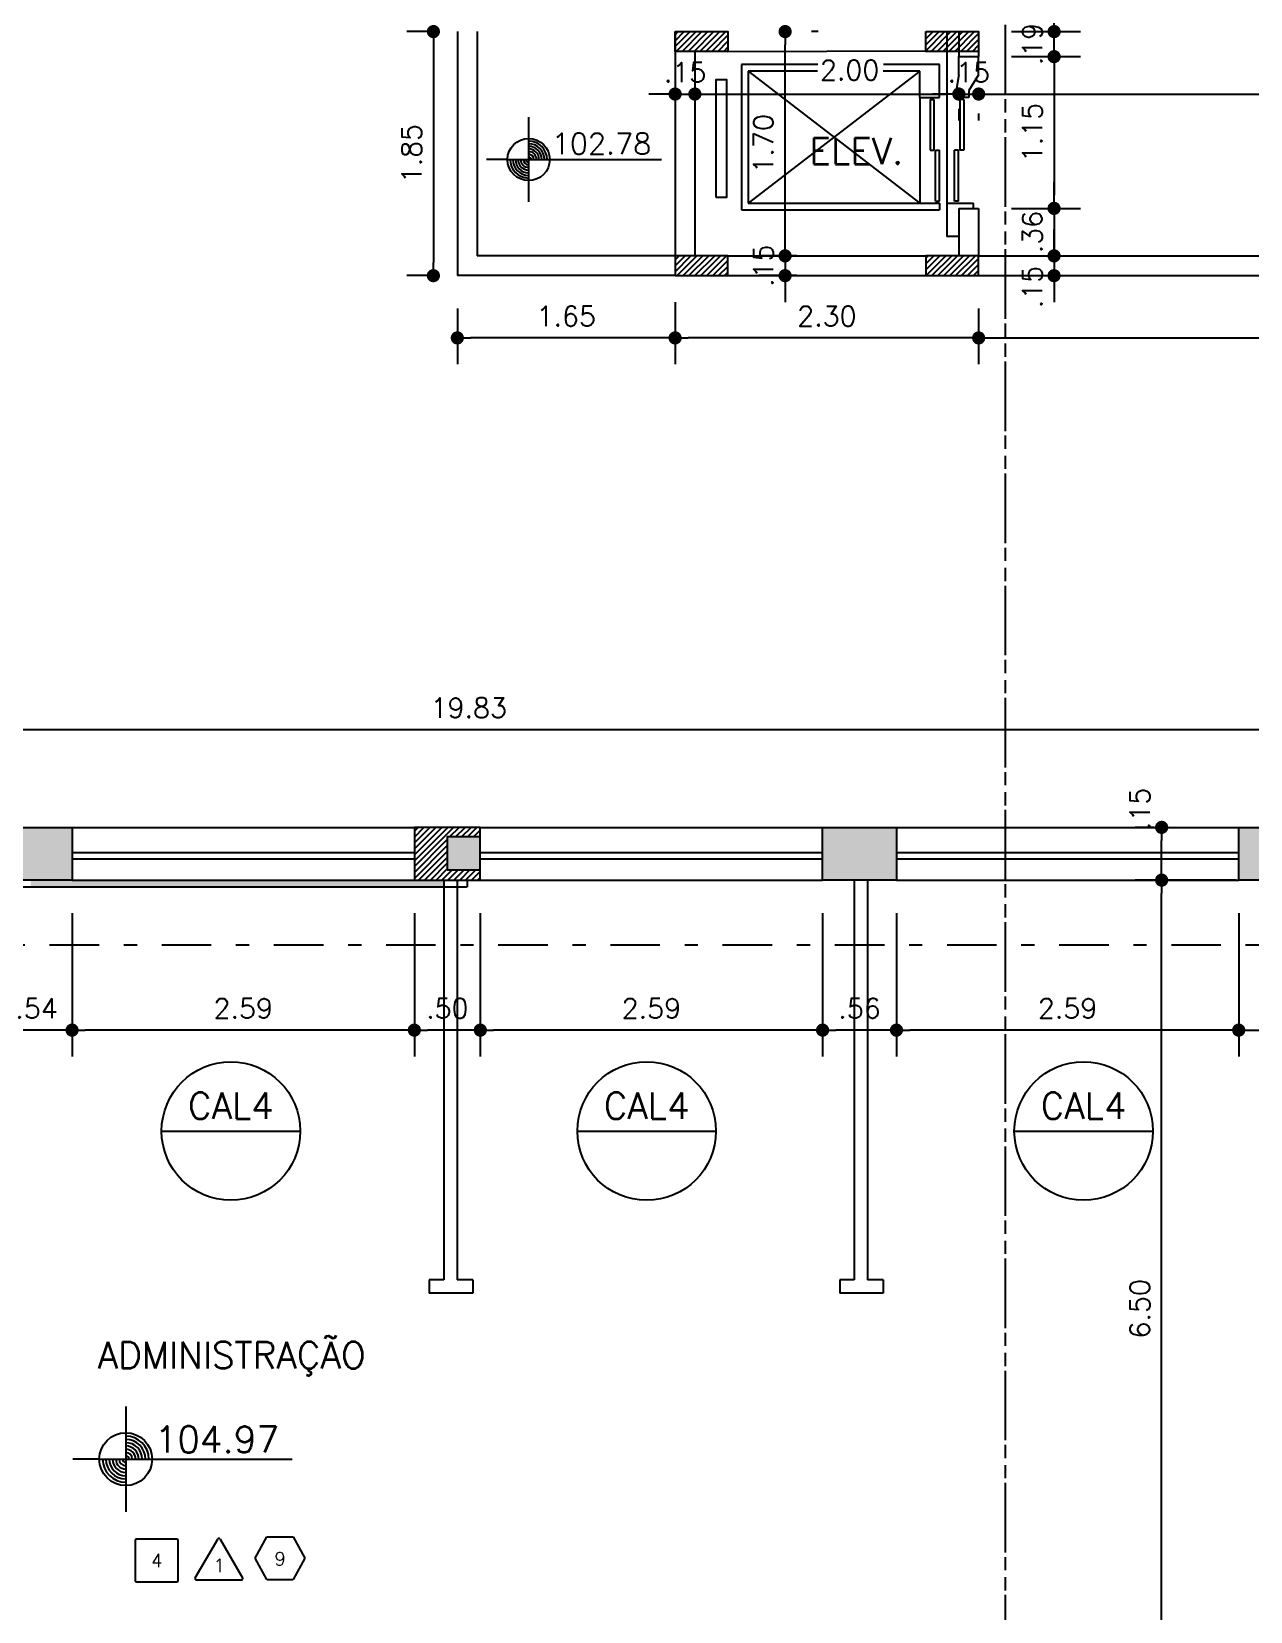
# Model space of a CAD drawing. Extents: x -14 to 107, y -33 to 53.
# Drawn here: x 6.92 to 16.16, y 4.03 to 16 of the extents above; entities that cross this region are included whole.
import ezdxf
from ezdxf.enums import TextEntityAlignment as Align

# ---------------------------------------------------------------- set-up
doc = ezdxf.new("R2010")
doc.units = 0
doc.header["$LTSCALE"] = 1.5
doc.header["$MEASUREMENT"] = 0
doc.linetypes.add('DASHDOT', pattern=[1, 0.5, -0.25, 0, -0.25])
doc.linetypes.add('HIDDEN', pattern=[0.375, 0.25, -0.125])
doc.layers.get('0').update_dxf_attribs({"linetype": 'CONTINUOUS'})
for name, color, linetype in [('A-PAREDE', 3, 'CONTINUOUS'), ('COTAS', 7, 'CONTINUOUS'), ('EIXOS', 32, 'DASHDOT'), ('N-HACHURA', 1, 'HIDDEN'), ('N-LNHVISTA', 7, 'CONTINUOUS'), ('N-NOTACOES', 6, 'CONTINUOUS'), ('N-TEXTO', 7, 'CONTINUOUS'), ('PILAR', 7, 'CONTINUOUS'), ('PILARNOVO', 4, 'CONTINUOUS'), ('REVEST', 2, 'CONTINUOUS'), ('SOLID', 251, 'CONTINUOUS')]:
    doc.layers.add(name, color=color, linetype=linetype)
doc.styles.add('COTA', font='romans.shx')
doc.styles.add('REGUA-080', font='simplex', dxfattribs={"height": 0.15})
doc.styles.add('ROMANS', font='romans')
doc.dimstyles.new('DG060-1', dxfattribs={"dimscale": 0.1, "dimtxt": 1.5, "dimasz": 1, "dimexe": 2, "dimexo": 2.5, "dimgap": 0.9, "dimtad": 1, "dimzin": 4, "dimdsep": 46, "dimtxsty": 'COTA', "dimblk": 'DOT', "dimblk1": 'DOT', "dimblk2": 'DOT', "dimsah": 1, "dimcen": 0.09, "dimclrd": 1, "dimclre": 1, "dimclrt": 2, "dimadec": 0, "dimazin": 0, "dimtfac": 1, "dimtdec": 4, "dimtix": 1, "dimtmove": 2, "dimatfit": 3, "dimldrblk": 'DOT', "dimfxl": 1, "dimtvp": 2, "dimtolj": 1, "dimtzin": 0, "dimarcsym": 0})

# ---------------------------------------------------------------- blocks, each defined once
blk = doc.blocks.new('DOT')
at = {"color": 0, "linetype": 'ByBlock'}
blk.add_line((-0.5, 0), (-1, 0), dxfattribs=at)
at = {"color": 0, "linetype": 'ByBlock', "const_width": 0.5}
blk.add_lwpolyline([(-0.25, 0, 1), (0.25, 0, 1)], format="xyb", close=True, dxfattribs=at)
blk = doc.blocks.new('*D39')
at = {"color": 1, "linetype": 'ByBlock'}
for p, q in [((11.80000000000145, 15.57848217121443), (11.80000000000145, 15.32659727088228)), ((11.70000000000145, 15.52659727088228), (11.60000000000145, 15.52659727088228)), ((11.80000000000145, 15.52659727088228), (11.95000000000145, 15.52659727088228)), ((12.05000000000145, 15.52659727088228), (12.15000000000145, 15.52659727088228)), ((11.95000000000145, 15.42848217121443), (11.95000000000145, 15.32659727088228))]:
    blk.add_line(p, q, dxfattribs=at)
at = {"color": 1, "linetype": 'ByBlock', "xscale": 0.1, "yscale": 0.1, "zscale": 0.1}
blk.add_blockref('DOT', (11.80000000000145, 15.52659727088228), dxfattribs=at)
at = {"color": 1, "linetype": 'ByBlock', "xscale": 0.1, "yscale": 0.1, "zscale": 0.1, "rotation": 180}
blk.add_blockref('DOT', (11.95000000000145, 15.52659727088228), dxfattribs=at)
at = {"color": 2, "linetype": 'ByBlock', "insert": (11.87500000000145, 15.69159727088228), "char_height": 0.15, "attachment_point": 5, "style": 'COTA'}
blk.add_mtext('\\A1;.15', dxfattribs=at)
blk = doc.blocks.new('*D40')
at = {"color": 1, "linetype": 'ByBlock'}
for p, q in [((12.05000000000145, 15.52659727088228), (13.85000000000097, 15.52659727088228)), ((11.95000000000145, 15.42848217121443), (11.95000000000145, 15.32659727088228)), ((13.95000000000097, 15.4023675989112), (13.95000000000097, 15.32659727088228))]:
    blk.add_line(p, q, dxfattribs=at)
at = {"color": 1, "linetype": 'ByBlock', "xscale": 0.1, "yscale": 0.1, "zscale": 0.1, "rotation": 180}
blk.add_blockref('DOT', (11.95000000000145, 15.52659727088228), dxfattribs=at)
at = {"color": 1, "linetype": 'ByBlock', "xscale": 0.1, "yscale": 0.1, "zscale": 0.1}
blk.add_blockref('DOT', (13.95000000000097, 15.52659727088228), dxfattribs=at)
at = {"color": 2, "linetype": 'ByBlock', "insert": (13.12266319357428, 15.70807052093362), "char_height": 0.15, "attachment_point": 5, "style": 'COTA'}
blk.add_mtext('\\A1;2.00', dxfattribs=at)
blk = doc.blocks.new('*D41')
at = {"color": 1, "linetype": 'ByBlock'}
for p, q in [((13.85000000000096, 15.52659727088228), (13.75000000000096, 15.52659727088228)), ((13.95000000000096, 15.52659727088228), (14.10000000000054, 15.52659727088228)), ((14.20000000000054, 15.52659727088228), (14.30000000000054, 15.52659727088228)), ((13.95000000000096, 15.41505532069665), (13.95000000000096, 15.32659727088228)), ((14.10000000000054, 15.37998577352404), (14.10000000000054, 15.32659727088228))]:
    blk.add_line(p, q, dxfattribs=at)
at = {"color": 1, "linetype": 'ByBlock', "xscale": 0.1, "yscale": 0.1, "zscale": 0.1}
blk.add_blockref('DOT', (13.95000000000096, 15.52659727088228), dxfattribs=at)
at = {"color": 1, "linetype": 'ByBlock', "xscale": 0.1, "yscale": 0.1, "zscale": 0.1, "rotation": 180}
blk.add_blockref('DOT', (14.10000000000054, 15.52659727088228), dxfattribs=at)
at = {"color": 2, "linetype": 'ByBlock', "insert": (14.02500000000075, 15.69159727088228), "char_height": 0.15, "attachment_point": 5, "style": 'COTA'}
blk.add_mtext('\\A1;.15', dxfattribs=at)
blk = doc.blocks.new('*D42')
at = {"color": 1, "linetype": 'ByBlock'}
for p, q in [((20.97099999999928, 15.75000000000046), (20.97099999999928, 15.32659727088228)), ((14.20000000000054, 15.52659727088228), (20.87099999999928, 15.52659727088228)), ((14.10000000000054, 15.36659727088228), (14.10000000000054, 15.32659727088228))]:
    blk.add_line(p, q, dxfattribs=at)
at = {"color": 1, "linetype": 'ByBlock', "xscale": 0.1, "yscale": 0.1, "zscale": 0.1, "rotation": 180}
blk.add_blockref('DOT', (14.10000000000054, 15.52659727088228), dxfattribs=at)
at = {"color": 1, "linetype": 'ByBlock', "xscale": 0.1, "yscale": 0.1, "zscale": 0.1}
blk.add_blockref('DOT', (20.97099999999928, 15.52659727088228), dxfattribs=at)
at = {"color": 2, "linetype": 'ByBlock', "insert": (17.53549999999991, 15.69159727088228), "char_height": 0.15, "attachment_point": 5, "style": 'COTA'}
blk.add_mtext('\\A1;6.87', dxfattribs=at)
blk = doc.blocks.new('*D45')
at = {"color": 1, "linetype": 'ByBlock'}
for p, q in [((14.67176737348178, 16.10000000000072), (14.67176737348178, 16.20000000000071)), ((14.35000000000054, 16.00000000000071), (14.87176737348178, 16.00000000000071)), ((14.67176737348178, 15.81012402912863), (14.67176737348178, 16.00000000000071)), ((14.35000000000054, 15.81012402912863), (14.87176737348178, 15.81012402912863)), ((14.67176737348178, 15.71012402912863), (14.67176737348178, 15.61012402912863))]:
    blk.add_line(p, q, dxfattribs=at)
at = {"color": 1, "linetype": 'ByBlock', "xscale": 0.1, "yscale": 0.1, "zscale": 0.1}
for p, rotation in [((14.67176737348178, 16.00000000000071), 270), ((14.67176737348178, 15.81012402912863), 90)]:
    blk.add_blockref('DOT', p, dxfattribs=dict(at, rotation=rotation))
at = {"color": 2, "linetype": 'ByBlock', "insert": (14.50676737348178, 15.90506201456467), "char_height": 0.15, "attachment_point": 5, "rotation": 90, "style": 'COTA'}
blk.add_mtext('\\A1;.19', dxfattribs=at)
blk = doc.blocks.new('*D46')
at = {"color": 1, "linetype": 'ByBlock'}
for p, q in [((14.35000000000054, 15.81012402912863), (14.87135215595431, 15.81012402912863)), ((14.67135215595431, 15.71012402912863), (14.67135215595431, 14.76012402912863)), ((14.35000000000054, 14.66012402912863), (14.87135215595431, 14.66012402912863))]:
    blk.add_line(p, q, dxfattribs=at)
at = {"color": 1, "linetype": 'ByBlock', "xscale": 0.1, "yscale": 0.1, "zscale": 0.1}
for p, rotation in [((14.67135215595431, 15.81012402912863), 90), ((14.67135215595431, 14.66012402912863), 270)]:
    blk.add_blockref('DOT', p, dxfattribs=dict(at, rotation=rotation))
at = {"color": 2, "linetype": 'ByBlock', "insert": (14.50635215595431, 15.23512402912863), "char_height": 0.15, "attachment_point": 5, "rotation": 90, "style": 'COTA'}
blk.add_mtext('\\A1;1.15', dxfattribs=at)
blk = doc.blocks.new('*D47')
at = {"color": 1, "linetype": 'ByBlock'}
for p, q in [((14.67135215595431, 14.76012402912863), (14.67135215595431, 14.86012402912863)), ((14.35000000000054, 14.66012402912863), (14.87135215595431, 14.66012402912863)), ((14.67135215595431, 14.66012402912863), (14.67135215595431, 14.30000000000037)), ((14.76672832294439, 14.30000000000037), (14.87135215595431, 14.30000000000037)), ((14.67135215595431, 14.20000000000037), (14.67135215595431, 14.10000000000037))]:
    blk.add_line(p, q, dxfattribs=at)
at = {"color": 1, "linetype": 'ByBlock', "xscale": 0.1, "yscale": 0.1, "zscale": 0.1}
for p, rotation in [((14.67135215595431, 14.66012402912863), 270), ((14.67135215595431, 14.30000000000037), 90)]:
    blk.add_blockref('DOT', p, dxfattribs=dict(at, rotation=rotation))
at = {"color": 2, "linetype": 'ByBlock', "insert": (14.50635215595431, 14.4800620145645), "char_height": 0.15, "attachment_point": 5, "rotation": 90, "style": 'COTA'}
blk.add_mtext('\\A1;.36', dxfattribs=at)
blk = doc.blocks.new('*D48')
at = {"color": 1, "linetype": 'ByBlock'}
for p, q in [((14.67135215595431, 14.40000000000037), (14.67135215595431, 14.50000000000037)), ((14.67135215595431, 14.30000000000037), (14.67135215595431, 14.1500000000004)), ((14.67135215595431, 14.30000000000037), (14.67135215595431, 14.1500000000004)), ((14.76672832294439, 14.30000000000037), (14.87135215595431, 14.30000000000037)), ((14.83135215595431, 14.1500000000004), (14.87135215595431, 14.1500000000004)), ((14.67135215595431, 14.0500000000004), (14.67135215595431, 13.9500000000004))]:
    blk.add_line(p, q, dxfattribs=at)
at = {"color": 1, "linetype": 'ByBlock', "xscale": 0.1, "yscale": 0.1, "zscale": 0.1}
for p, rotation in [((14.67135215595431, 14.30000000000037), 270), ((14.67135215595431, 14.1500000000004), 90)]:
    blk.add_blockref('DOT', p, dxfattribs=dict(at, rotation=rotation))
at = {"color": 2, "linetype": 'ByBlock', "insert": (14.50635215595431, 14.06408726169556), "char_height": 0.15, "attachment_point": 5, "rotation": 90, "style": 'COTA'}
blk.add_mtext('\\A1;.15', dxfattribs=at)
blk = doc.blocks.new('*D50')
at = {"color": 1, "linetype": 'ByBlock'}
for p, q in [((9.950000000003639, 16.00000000000046), (9.76850977545416, 16.00000000000046)), ((9.968509775454159, 15.90000000000046), (9.968509775454157, 14.25000000000097)), ((9.950000000002992, 14.15000000000097), (9.768509775454158, 14.15000000000097))]:
    blk.add_line(p, q, dxfattribs=at)
at = {"color": 1, "linetype": 'ByBlock', "xscale": 0.1, "yscale": 0.1, "zscale": 0.1}
for p, rotation in [((9.968509775454159, 16.00000000000046), 90), ((9.968509775454157, 14.15000000000097), 270)]:
    blk.add_blockref('DOT', p, dxfattribs=dict(at, rotation=rotation))
at = {"color": 2, "linetype": 'ByBlock', "insert": (9.803509775454158, 15.07500000000072), "char_height": 0.15, "attachment_point": 5, "rotation": 90, "style": 'COTA'}
blk.add_mtext('\\A1;1.85', dxfattribs=at)
blk = doc.blocks.new('*D51')
at = {"color": 1, "linetype": 'ByBlock'}
for p, q in [((22.82000000000145, 14.04380793822274), (22.82000000000145, 13.47802333078208)), ((14.09999999999618, 13.90012402912863), (14.09999999999618, 13.47802333078208)), ((14.19999999999618, 13.67802333078208), (22.72000000000145, 13.67802333078208))]:
    blk.add_line(p, q, dxfattribs=at)
at = {"color": 1, "linetype": 'ByBlock', "xscale": 0.1, "yscale": 0.1, "zscale": 0.1, "rotation": 180}
blk.add_blockref('DOT', (14.09999999999618, 13.67802333078208), dxfattribs=at)
at = {"color": 1, "linetype": 'ByBlock', "xscale": 0.1, "yscale": 0.1, "zscale": 0.1}
blk.add_blockref('DOT', (22.82000000000145, 13.67802333078208), dxfattribs=at)
at = {"color": 2, "linetype": 'ByBlock', "insert": (18.45999999999881, 13.84302333078208), "char_height": 0.15, "attachment_point": 5, "style": 'COTA'}
blk.add_mtext('\\A1;8.72', dxfattribs=at)
blk = doc.blocks.new('*D52')
at = {"color": 1, "linetype": 'ByBlock'}
for p, q in [((12.88358973075556, 16.00000000000045), (12.83358973075556, 16.00000000000045)), ((12.63358973075556, 14.40006251800625), (12.63358973075556, 15.90000000000046)), ((12.68358973075557, 14.30006251800625), (12.83358973075556, 14.30006251800625))]:
    blk.add_line(p, q, dxfattribs=at)
at = {"color": 1, "linetype": 'ByBlock', "xscale": 0.1, "yscale": 0.1, "zscale": 0.1}
for p, rotation in [((12.63358973075556, 16.00000000000045), 90), ((12.63358973075556, 14.30006251800625), 270)]:
    blk.add_blockref('DOT', p, dxfattribs=dict(at, rotation=rotation))
at = {"color": 2, "linetype": 'ByBlock', "insert": (12.46858973075556, 15.15003125900335), "char_height": 0.15, "attachment_point": 5, "rotation": 90, "style": 'COTA'}
blk.add_mtext('\\A1;1.70', dxfattribs=at)
blk = doc.blocks.new('*D93')
at = {"color": 1, "linetype": 'ByBlock'}
for p, q in [((15.42897474136284, 9.968124029128761), (15.28659836231043, 9.968124029128761)), ((15.48659836231043, 9.668124029128762), (15.48659836231043, 9.868124029128762)), ((16.05009999999916, 9.568124029128763), (15.28659836231043, 9.568124029128763))]:
    blk.add_line(p, q, dxfattribs=at)
at = {"color": 1, "linetype": 'ByBlock', "xscale": 0.1, "yscale": 0.1, "zscale": 0.1}
for p, rotation in [((15.48659836231043, 9.968124029128761), 90), ((15.48659836231043, 9.568124029128763), 270)]:
    blk.add_blockref('DOT', p, dxfattribs=dict(at, rotation=rotation))
at = {"color": 2, "linetype": 'ByBlock', "insert": (15.32159836231043, 10.10797313138118), "char_height": 0.15, "attachment_point": 5, "rotation": 90, "style": 'COTA'}
blk.add_mtext('\\A1;.15', dxfattribs=at)
blk = doc.blocks.new('*D119')
at = {"color": 1, "linetype": 'ByBlock'}
for p, q in [((0.3209999999992732, 10.14312402912875), (0.3209999999992733, 10.90921492972362)), ((20.15262687533601, 10.14312402912852), (20.15262687533601, 10.90921492972362)), ((0.4209999999992733, 10.70921492972362), (20.05262687533601, 10.70921492972362))]:
    blk.add_line(p, q, dxfattribs=at)
at = {"color": 1, "linetype": 'ByBlock', "xscale": 0.1, "yscale": 0.1, "zscale": 0.1, "rotation": 180}
blk.add_blockref('DOT', (0.3209999999992733, 10.70921492972362), dxfattribs=at)
at = {"color": 1, "linetype": 'ByBlock', "xscale": 0.1, "yscale": 0.1, "zscale": 0.1}
blk.add_blockref('DOT', (20.15262687533601, 10.70921492972362), dxfattribs=at)
at = {"color": 2, "linetype": 'ByBlock', "insert": (10.23681343766764, 10.87421492972362), "char_height": 0.15, "attachment_point": 5, "style": 'COTA'}
blk.add_mtext('\\A1;19.83', dxfattribs=at)
blk = doc.blocks.new('*D130')
at = {"color": 1, "linetype": 'ByBlock'}
for p, q in [((12.63358973075556, 14.40006251800611), (12.63358973075556, 14.50006251800611)), ((12.72307643951402, 14.30006251800611), (12.43358973075556, 14.30006251800611)), ((12.63358973075556, 14.30006251800611), (12.63358973075556, 14.15000000000078)), ((12.72307643951399, 14.15000000000078), (12.43358973075556, 14.15000000000078)), ((12.63358973075556, 14.05000000000078), (12.63358973075556, 13.95000000000078))]:
    blk.add_line(p, q, dxfattribs=at)
at = {"color": 1, "linetype": 'ByBlock', "xscale": 0.1, "yscale": 0.1, "zscale": 0.1}
for p, rotation in [((12.63358973075556, 14.30006251800611), 270), ((12.63358973075556, 14.15000000000078), 90)]:
    blk.add_blockref('DOT', p, dxfattribs=dict(at, rotation=rotation))
at = {"color": 2, "linetype": 'ByBlock', "insert": (12.46858973075556, 14.22503125900345), "char_height": 0.15, "attachment_point": 5, "rotation": 90, "style": 'COTA'}
blk.add_mtext('\\A1;.15', dxfattribs=at)
blk = doc.blocks.new('*D131')
at = {"color": 1, "linetype": 'ByBlock'}
for p, q in [((11.80000000000146, 13.95011097560901), (11.80000000000146, 13.47802333078208)), ((14.09999999999618, 13.90012402912863), (14.09999999999618, 13.47802333078208)), ((13.99999999999618, 13.67802333078208), (11.90000000000146, 13.67802333078208))]:
    blk.add_line(p, q, dxfattribs=at)
at = {"color": 1, "linetype": 'ByBlock', "xscale": 0.1, "yscale": 0.1, "zscale": 0.1, "rotation": 180}
blk.add_blockref('DOT', (11.80000000000146, 13.67802333078208), dxfattribs=at)
at = {"color": 1, "linetype": 'ByBlock', "xscale": 0.1, "yscale": 0.1, "zscale": 0.1}
blk.add_blockref('DOT', (14.09999999999618, 13.67802333078208), dxfattribs=at)
at = {"color": 2, "linetype": 'ByBlock', "insert": (12.94999999999882, 13.84302333078208), "char_height": 0.15, "attachment_point": 5, "style": 'COTA'}
blk.add_mtext('\\A1;2.30', dxfattribs=at)
blk = doc.blocks.new('*D136')
at = {"color": 1, "linetype": 'ByBlock'}
for p, q in [((4.229999999999637, 16.65821315210887), (4.229999999999637, 16.29872514108638)), ((8.890000000000787, 16.18542401613503), (8.890000000000787, 16.69872514108638)), ((4.329999999999637, 16.49872514108638), (8.790000000000788, 16.49872514108638))]:
    blk.add_line(p, q, dxfattribs=at)
at = {"color": 1, "linetype": 'ByBlock', "xscale": 0.1, "yscale": 0.1, "zscale": 0.1, "rotation": 180}
blk.add_blockref('DOT', (4.229999999999637, 16.49872514108638), dxfattribs=at)
at = {"color": 1, "linetype": 'ByBlock', "xscale": 0.1, "yscale": 0.1, "zscale": 0.1}
blk.add_blockref('DOT', (8.890000000000787, 16.49872514108638), dxfattribs=at)
at = {"color": 2, "linetype": 'ByBlock', "insert": (6.082132245451845, 16.66372514108638), "char_height": 0.15, "attachment_point": 5, "style": 'COTA'}
blk.add_mtext('\\A1;4.66', dxfattribs=at)
blk = doc.blocks.new('N-1901')
at = {"layer": 'N-NOTACOES', "color": 1}
for p, q in [((1.110223024625156e-16, 0.003999999999999999), (1.110223024625157e-16, -0.004000000000000001)), ((-0.001999999999999891, -8.673617379884035e-19), (-0.003999999999999889, -8.673617379884035e-19)), ((-0.001999999999999891, -8.673617379884035e-19), (0.01260218089781657, -8.673617379884035e-19))]:
    blk.add_line(p, q, dxfattribs=at)
blk.add_circle((1.110223024625157e-16, -8.673617379884035e-19), 0.002, dxfattribs=at)
at = {"layer": 'N-NOTACOES', "color": 2}
for radius, start, end in [(0.00175, 0, 90), (0.0015, 0, 90), (0.00125, 0, 90), (0.001, 0, 90), (0.0007500000000000001, 0, 90), (0.0005000000000000001, 0, 90), (0.0002500000000000001, 0, 90), (0.00175, 180, 270), (0.0015, 180, 270), (0.00125, 180, 270), (0.001, 180, 270), (0.0007500000000000001, 180, 270), (0.0005000000000000001, 180, 270), (0.0002500000000000001, 180, 270)]:
    blk.add_arc((1.110223024625157e-16, -8.673617379884035e-19), radius, start, end, dxfattribs=at)
at = {"layer": 'N-NOTACOES', "color": 2, "style": 'ROMANS'}
blk.add_attdef('COTAP', text='', height=0.002, dxfattribs=at).set_placement((0.006906530644363501, 0.00149637572940401), align=Align.MIDDLE)
blk = doc.blocks.new('*D208')
at = {"color": 1, "linetype": 'ByBlock'}
for p, q in [((10.15000000000146, 13.90000000000098), (10.15000000000146, 13.47802333078208)), ((11.80000000000146, 13.90000000000098), (11.80000000000146, 13.47802333078208)), ((11.70000000000146, 13.67802333078208), (10.25000000000146, 13.67802333078208))]:
    blk.add_line(p, q, dxfattribs=at)
at = {"color": 1, "linetype": 'ByBlock', "xscale": 0.1, "yscale": 0.1, "zscale": 0.1, "rotation": 180}
blk.add_blockref('DOT', (10.15000000000146, 13.67802333078208), dxfattribs=at)
at = {"color": 1, "linetype": 'ByBlock', "xscale": 0.1, "yscale": 0.1, "zscale": 0.1}
blk.add_blockref('DOT', (11.80000000000146, 13.67802333078208), dxfattribs=at)
at = {"color": 2, "linetype": 'ByBlock', "insert": (10.97500000000146, 13.84302333078208), "char_height": 0.15, "attachment_point": 5, "style": 'COTA'}
blk.add_mtext('\\A1;1.65', dxfattribs=at)
blk = doc.blocks.new('*D243')
at = {"color": 1, "linetype": 'ByBlock'}
for p, q in [((15.68389033379073, 9.568124029128763), (15.28659836231043, 9.568124029128763)), ((15.48659836231043, 3.170000000000111), (15.48659836231043, 9.468124029128763)), ((15.73659836231043, 3.07000000000011), (15.68659836231043, 3.07000000000011))]:
    blk.add_line(p, q, dxfattribs=at)
at = {"color": 1, "linetype": 'ByBlock', "xscale": 0.1, "yscale": 0.1, "zscale": 0.1}
for p, rotation in [((15.48659836231043, 9.568124029128763), 90), ((15.48659836231043, 3.07000000000011), 270)]:
    blk.add_blockref('DOT', p, dxfattribs=dict(at, rotation=rotation))
at = {"color": 2, "linetype": 'ByBlock', "insert": (15.32159836231043, 6.319062014564437), "char_height": 0.15, "attachment_point": 5, "rotation": 90, "style": 'COTA'}
blk.add_mtext('\\A1;6.50', dxfattribs=at)
blk = doc.blocks.new('*D244')
at = {"color": 1, "linetype": 'ByBlock'}
for p, q in [((15.42897474136284, 9.968124029128761), (15.28659836231043, 9.968124029128761)), ((15.48659836231043, 9.668124029128762), (15.48659836231043, 9.868124029128762)), ((16.05009999999916, 9.568124029128763), (15.28659836231043, 9.568124029128763))]:
    blk.add_line(p, q, dxfattribs=at)
at = {"color": 1, "linetype": 'ByBlock', "xscale": 0.1, "yscale": 0.1, "zscale": 0.1}
for p, rotation in [((15.48659836231043, 9.968124029128761), 90), ((15.48659836231043, 9.568124029128763), 270)]:
    blk.add_blockref('DOT', p, dxfattribs=dict(at, rotation=rotation))
at = {"color": 2, "linetype": 'ByBlock', "insert": (15.32159836231043, 10.10797313138118), "char_height": 0.15, "attachment_point": 5, "rotation": 90, "style": 'COTA'}
blk.add_mtext('\\A1;.15', dxfattribs=at)
blk = doc.blocks.new('N-1411')
at = {"layer": 'N-NOTACOES', "color": 1}
blk.add_line((-0.005249999999999977, 0), (0.005249999999999977, 0), dxfattribs=at)
blk.add_circle((0, 0), 0.00525, dxfattribs=at)
at = {"layer": 'N-NOTACOES', "color": 2, "style": 'ROMANS'}
for tag, p in [('ESQUADRIA', (0, 0.001918198924908907)), ('NUMERO', (0.0002618156160359986, -0.002557598566545192))]:
    blk.add_attdef(tag, text='', height=0.002, dxfattribs=at).set_placement(p, align=Align.MIDDLE)
blk = doc.blocks.new('N-1803')
at = {"layer": 'N-NOTACOES', "color": 1}
for p, q in [((-0.003196988556584743, 0.003120719856428429), (-0.003196988556584738, -0.002979280143571583)), ((0.003103011443415257, 0.003320719856428424), (-0.002996988556584743, 0.003320719856428424)), ((0.003303011443415257, -0.002979280143571574), (0.003303011443415257, 0.003120719856428429)), ((-0.002996988556584737, -0.00317928014357158), (0.003103011443415257, -0.003179280143571571))]:
    blk.add_line(p, q, dxfattribs=at)
for centre, start, end in [((-0.002996988556584743, 0.003120719856428429), 90, 180), ((0.003103011443415257, 0.003120719856428429), 0, 90), ((-0.002996988556584737, -0.002979280143571583), 180, 270), ((0.003103011443415257, -0.002979280143571574), 270, 0)]:
    blk.add_arc(centre, 0.0002, start, end, dxfattribs=at)
at = {"layer": 'N-NOTACOES', "color": 2, "style": 'ROMANS'}
blk.add_attdef('PISO', text='', height=0.002, dxfattribs=at).set_placement((5.301144341525975e-05, 7.071985642843198e-05), align=Align.MIDDLE)
blk = doc.blocks.new('N-1801')
at = {"layer": 'N-NOTACOES', "color": 1}
for p, q in [((-0.003570193678168422, -0.001909929967535903), (-0.0001664756938577136, 0.003989847871936)), ((0.0001799985405617291, 0.003989847871936), (0.003583716524872441, -0.001909929967535903)), ((-0.003396956560958701, -0.002209874458233813), (0.00341047940766272, -0.002209874458233826))]:
    blk.add_line(p, q, dxfattribs=at)
for centre, start, end in [((6.761423352007623e-06, 0.003889903381238083), 29.98163936884928, 150.0183606311506), ((-0.003396956560958701, -0.002009874458233821), 150.0183606311506, 270), ((0.00341047940766272, -0.002009874458233821), 270, 29.98163936884934)]:
    blk.add_arc(centre, 0.0002, start, end, dxfattribs=at)
at = {"layer": 'N-NOTACOES', "color": 2, "style": 'ROMANS'}
blk.add_attdef('PAREDE', text='', height=0.002, dxfattribs=at).set_placement((3.960406112026764e-05, -2.507976170243453e-05), align=Align.MIDDLE)
blk = doc.blocks.new('*D247')
at = {"color": 1, "linetype": 'ByBlock'}
for p, q in [((1.983109178314262, -36.70327084802521), (1.983109178314262, -37.79011868909954)), ((2.520458770835974, -36.70327084802542), (2.520458770835974, -37.79011868909954)), ((2.420458770835974, -37.59011868909954), (2.083109178314262, -37.59011868909954))]:
    blk.add_line(p, q, dxfattribs=at)
at = {"color": 1, "linetype": 'ByBlock', "xscale": 0.1, "yscale": 0.1, "zscale": 0.1, "rotation": 180}
blk.add_blockref('DOT', (1.983109178314262, -37.59011868909954), dxfattribs=at)
at = {"color": 1, "linetype": 'ByBlock', "xscale": 0.1, "yscale": 0.1, "zscale": 0.1}
blk.add_blockref('DOT', (2.520458770835974, -37.59011868909954), dxfattribs=at)
at = {"color": 2, "linetype": 'ByBlock', "insert": (2.251783974575118, -37.42511868909954), "char_height": 0.15, "attachment_point": 5, "style": 'COTA'}
blk.add_mtext('\\A1;.54', dxfattribs=at)
blk = doc.blocks.new('*D248')
at = {"color": 1, "linetype": 'ByBlock'}
for p, q in [((2.520458770835974, -36.70327084802521), (2.520458770835974, -37.79011868909954)), ((5.113609178314262, -36.70327084802521), (5.113609178314262, -37.79011868909954)), ((5.013609178314263, -37.59011868909954), (2.620458770835974, -37.59011868909954))]:
    blk.add_line(p, q, dxfattribs=at)
at = {"color": 1, "linetype": 'ByBlock', "xscale": 0.1, "yscale": 0.1, "zscale": 0.1, "rotation": 180}
blk.add_blockref('DOT', (2.520458770835974, -37.59011868909954), dxfattribs=at)
at = {"color": 1, "linetype": 'ByBlock', "xscale": 0.1, "yscale": 0.1, "zscale": 0.1}
blk.add_blockref('DOT', (5.113609178314262, -37.59011868909954), dxfattribs=at)
at = {"color": 2, "linetype": 'ByBlock', "insert": (3.817033974575119, -37.42511868909954), "char_height": 0.15, "attachment_point": 5, "style": 'COTA'}
blk.add_mtext('\\A1;2.59', dxfattribs=at)
blk = doc.blocks.new('*D249')
at = {"color": 1, "linetype": 'ByBlock'}
for p, q in [((5.113609178314262, -36.70327084802521), (5.113609178314262, -37.79011868909954)), ((5.613609178314262, -36.70327084802521), (5.613609178314262, -37.79011868909954)), ((5.513609178314263, -37.59011868909954), (5.213609178314262, -37.59011868909954))]:
    blk.add_line(p, q, dxfattribs=at)
at = {"color": 1, "linetype": 'ByBlock', "xscale": 0.1, "yscale": 0.1, "zscale": 0.1, "rotation": 180}
blk.add_blockref('DOT', (5.113609178314262, -37.59011868909954), dxfattribs=at)
at = {"color": 1, "linetype": 'ByBlock', "xscale": 0.1, "yscale": 0.1, "zscale": 0.1}
blk.add_blockref('DOT', (5.613609178314262, -37.59011868909954), dxfattribs=at)
at = {"color": 2, "linetype": 'ByBlock', "insert": (5.363609178314262, -37.42511868909954), "char_height": 0.15, "attachment_point": 5, "style": 'COTA'}
blk.add_mtext('\\A1;.50', dxfattribs=at)
blk = doc.blocks.new('*D250')
at = {"color": 1, "linetype": 'ByBlock'}
for p, q in [((5.613609178314262, -36.70327084802521), (5.613609178314262, -37.79011868909954)), ((8.20675958579255, -36.70327084802501), (8.20675958579255, -37.79011868909954)), ((8.10675958579255, -37.59011868909954), (5.713609178314262, -37.59011868909954))]:
    blk.add_line(p, q, dxfattribs=at)
at = {"color": 1, "linetype": 'ByBlock', "xscale": 0.1, "yscale": 0.1, "zscale": 0.1, "rotation": 180}
blk.add_blockref('DOT', (5.613609178314262, -37.59011868909954), dxfattribs=at)
at = {"color": 1, "linetype": 'ByBlock', "xscale": 0.1, "yscale": 0.1, "zscale": 0.1}
blk.add_blockref('DOT', (8.20675958579255, -37.59011868909954), dxfattribs=at)
at = {"color": 2, "linetype": 'ByBlock', "insert": (6.910184382053407, -37.42511868909954), "char_height": 0.15, "attachment_point": 5, "style": 'COTA'}
blk.add_mtext('\\A1;2.59', dxfattribs=at)
blk = doc.blocks.new('*D251')
at = {"color": 1, "linetype": 'ByBlock'}
for p, q in [((8.20675958579255, -36.70327084802501), (8.20675958579255, -37.79011868909954)), ((8.76675958579255, -36.70327084802501), (8.76675958579255, -37.79011868909954)), ((8.666759585792551, -37.59011868909954), (8.30675958579255, -37.59011868909954))]:
    blk.add_line(p, q, dxfattribs=at)
at = {"color": 1, "linetype": 'ByBlock', "xscale": 0.1, "yscale": 0.1, "zscale": 0.1, "rotation": 180}
blk.add_blockref('DOT', (8.20675958579255, -37.59011868909954), dxfattribs=at)
at = {"color": 1, "linetype": 'ByBlock', "xscale": 0.1, "yscale": 0.1, "zscale": 0.1}
blk.add_blockref('DOT', (8.76675958579255, -37.59011868909954), dxfattribs=at)
at = {"color": 2, "linetype": 'ByBlock', "insert": (8.486759585792552, -37.42511868909954), "char_height": 0.15, "attachment_point": 5, "style": 'COTA'}
blk.add_mtext('\\A1;.56', dxfattribs=at)
blk = doc.blocks.new('*D252')
at = {"color": 1, "linetype": 'ByBlock'}
for p, q in [((8.76675958579255, -36.70327084802501), (8.76675958579255, -37.79011868909954)), ((11.35990999327084, -36.7032708480248), (11.35990999327084, -37.79011868909954)), ((11.25990999327084, -37.59011868909954), (8.86675958579255, -37.59011868909954))]:
    blk.add_line(p, q, dxfattribs=at)
at = {"color": 1, "linetype": 'ByBlock', "xscale": 0.1, "yscale": 0.1, "zscale": 0.1, "rotation": 180}
blk.add_blockref('DOT', (8.76675958579255, -37.59011868909954), dxfattribs=at)
at = {"color": 1, "linetype": 'ByBlock', "xscale": 0.1, "yscale": 0.1, "zscale": 0.1}
blk.add_blockref('DOT', (11.35990999327084, -37.59011868909954), dxfattribs=at)
at = {"color": 2, "linetype": 'ByBlock', "insert": (10.06333478953169, -37.42511868909954), "char_height": 0.15, "attachment_point": 5, "style": 'COTA'}
blk.add_mtext('\\A1;2.59', dxfattribs=at)
blk = doc.blocks.new('*D314')
at = {"color": 1, "linetype": 'ByBlock'}
for p, q in [((16.07045122243402, 9.318124029129379), (16.07045122243402, 8.23127618805464)), ((19.76747535043996, 9.318124029129375), (19.76747535043996, 8.23127618805464)), ((16.17045122243402, 8.431276188054639), (19.66747535043995, 8.431276188054639))]:
    blk.add_line(p, q, dxfattribs=at)
at = {"color": 1, "linetype": 'ByBlock', "xscale": 0.1, "yscale": 0.1, "zscale": 0.1, "rotation": 180}
blk.add_blockref('DOT', (16.07045122243402, 8.431276188054639), dxfattribs=at)
at = {"color": 1, "linetype": 'ByBlock', "xscale": 0.1, "yscale": 0.1, "zscale": 0.1}
blk.add_blockref('DOT', (19.76747535043996, 8.431276188054639), dxfattribs=at)
at = {"color": 2, "linetype": 'ByBlock', "insert": (17.91896328643699, 8.596276188054638), "char_height": 0.15, "attachment_point": 5, "style": 'COTA'}
blk.add_mtext('\\A1;3.70', dxfattribs=at)

msp = doc.modelspace()

# ---------------------------------------------------------------- hatches: boundary and pattern name
at = {"layer": 'PILAR', "linetype": 'ByBlock'}
msp.add_hatch(color=256, dxfattribs=at).paths.add_polyline_path([(10.32415040747744, 9.89530041972516), (10.07415040747744, 9.89530041972516), (10.07415040747744, 9.645300419724798), (10.32415040747744, 9.645300419724798)])
at = {"layer": 'PILARNOVO'}
h = msp.add_hatch(dxfattribs=at)
h.set_pattern_fill('ANSI31', color=1, scale=0.01, style=0)
h.set_pattern_definition([(45, (0, 0), (-0.02245064030267288, 0.02245064030267288), [])])
h.paths.add_polyline_path([(14.09999999999618, 15.85000000000045), (14.09999999999618, 16.00000000000045), (13.69999999999618, 16.00000000000045), (13.69999999999618, 15.85000000000046)])
h.paths.add_polyline_path([(12.19999999999927, 15.85000000000047), (12.19999999999928, 16.00000000000047), (11.79999999999927, 16.00000000000047), (11.79999999999927, 15.85000000000047)])
h.paths.add_polyline_path([(11.79999999999927, 14.30012402912864), (11.79999999999927, 14.15012402912865), (12.19999999999927, 14.15012402912864), (12.19999999999927, 14.30012402912864)])
h.paths.add_polyline_path([(13.69999999999618, 14.30012402912863), (13.69999999999618, 14.15012402912864), (14.09999999999618, 14.15012402912863), (14.09999999999618, 14.30012402912863)])
h.paths.add_polyline_path([(12.12120448893037, 14.04476688627158), (12.12120448893037, 14.40548117198586), (12.34620448893037, 14.40548117198586), (12.34620448893037, 14.04476688627158)], flags=9)
at = {"layer": 'SOLID'}
for points in [[(7.230999999999157, 9.96812402912876), (6.690999999999158, 9.96812402912876), (6.690999999999158, 9.56812402912876), (7.230999999999159, 9.56812402912876)], [(13.47730081495574, 9.968124029129172), (13.47345040747745, 9.968124029129172), (12.91730081495573, 9.96812402912917), (12.91730081495573, 9.568124029129173), (13.47730081495573, 9.568124029129173)], [(16.57045122243402, 9.968124029129378), (16.07045122243402, 9.968124029129378), (16.07045122243402, 9.568124029129379), (16.57045122243402, 9.568124029129379)], [(10.32415040747745, 9.89530041972516), (10.07415040747744, 9.89530041972516), (10.07415040747744, 9.645300419724798), (10.32415040747745, 9.645300419724798)], [(10.04747535043996, 9.568124029128967), (9.824150407477447, 9.568124029128967), (7.230999999999157, 9.56812402912876), (6.917475350439957, 9.56812402912876), (6.917475350439958, 9.518124029128488), (10.04747535043996, 9.51812402912849)]]:
    msp.add_hatch(color=256, dxfattribs=at).paths.add_polyline_path(points)

# ---------------------------------------------------------------- linework, layer by layer
at = {"layer": 'A-PAREDE'}
for p, q in [((11.80000000000146, 16.00000000000046), (11.80000000000146, 14.15000000000098)), ((13.95000000000091, 16.00000000000045), (13.95000000000097, 15.81012402912863)), ((14.10000000000054, 16.00000000000071), (14.10000000000054, 15.81012402912863)), ((11.95000000000146, 15.85000000000047), (11.95000000000146, 14.30012402912864)), ((13.95000000000097, 15.81012402912863), (14.10000000000054, 15.81012402912863)), ((13.95000000000108, 14.66012402912864), (14.10000000000054, 14.66012402912864)), ((13.95000000000142, 14.66012402912864), (13.95000000000155, 14.30012402912863)), ((14.10000000000054, 14.66012402912863), (14.10000000000054, 14.30000000000045)), ((12.19999999999927, 14.3000625180063), (13.69999999999618, 14.30012402912863)), ((14.09999999999618, 14.30012402912863), (22.42099999999928, 14.30012402912852)), ((11.80000000000146, 14.15000000000098), (22.82000000000145, 14.14999999999867)), ((0.4709999999989094, 9.51812402912849), (10.22415040747744, 9.518124029128488)), ((10.04747535043996, 9.56812402912939), (10.04747535043995, 6.538124029129176)), ((10.14747535043996, 9.56812402912939), (10.14747535043995, 6.538124029129176)), ((10.22415040747745, 9.568124029128967), (10.22415040747744, 9.518124029128488)), ((13.15747535043996, 9.568124029129384), (13.15747535043995, 6.538124029129171)), ((13.25747535043996, 9.568124029129384), (13.25747535043995, 6.538124029129171)), ((9.93747535043995, 6.538124029129197), (9.937475350439952, 6.438124029129195)), ((10.26747535043995, 6.538124029129193), (10.26747535043995, 6.438124029129193)), ((13.04747535043995, 6.538124029129171), (13.04747535043995, 6.438124029129171)), ((13.37747535043995, 6.538124029129172), (13.37747535043995, 6.438124029129174))]:
    msp.add_line(p, q, dxfattribs=at)
at = {"layer": 'A-PAREDE', "color": 2}
for p, q in [((7.227149592520871, 9.96812402912876), (9.820299999999158, 9.968124029128965)), ((10.32029999999916, 9.968124029128965), (12.91345040747745, 9.968124029129172)), ((13.47345040747745, 9.968124029129172), (16.06660081495573, 9.968124029129378)), ((7.230999999999157, 9.56812402912876), (9.824150407477447, 9.568124029128967)), ((10.32415040747745, 9.568124029128967), (12.91730081495573, 9.568124029129173)), ((13.47730081495573, 9.568124029129173), (16.07045122243402, 9.568124029129379))]:
    msp.add_line(p, q, dxfattribs=at)
at = {"layer": 'A-PAREDE', "color": 1}
for p, q in [((7.230999999999157, 9.778842399146654), (9.824150407477447, 9.778842399146853)), ((7.230999999999157, 9.728842399146657), (9.824150407477447, 9.728842399146856)), ((10.32415040747745, 9.77884239914686), (12.91730081495573, 9.77884239914706)), ((10.32415040747745, 9.728842399146863), (12.91730081495573, 9.728842399147062)), ((13.47730081495573, 9.778842399147067), (16.07045122243402, 9.778842399147265)), ((13.47730081495573, 9.72884239914707), (16.07045122243402, 9.728842399147268))]:
    msp.add_line(p, q, dxfattribs=at)
at = {"layer": 'EIXOS', "ltscale": 0.5}
for p, q in [((14.29999999999927, 48.19759566346758), (14.29999999999927, -4.839775428040724)), ((14.29999999999927, 21.15000000000378), (14.29999999999927, -4.839775428040724)), ((78.835342421212, 9.07512402912852), (-5.947469649995696, 9.07512402912852))]:
    msp.add_line(p, q, dxfattribs=at)
at = {"layer": 'N-HACHURA', "linetype": 'ByBlock'}
for p, q in [((9.82415040747745, 9.9399910844771), (9.852283352129309, 9.968124029128958)), ((9.824150407477447, 9.895089803871755), (9.897184632734653, 9.968124029128958)), ((9.824150407477449, 9.85018852326641), (9.942085913340001, 9.968124029128958)), ((9.824150407477449, 9.805287242661066), (9.986987193945346, 9.968124029128958)), ((9.82415040747745, 9.760385962055722), (10.03188847455069, 9.968124029128958)), ((9.82415040747745, 9.715484681450377), (10.07678975515604, 9.968124029128965)), ((9.824150407477447, 9.670583400845025), (10.12169103576138, 9.968124029128965)), ((10.09159231636673, 9.895300419725153), (10.16659231636672, 9.970300419725156)), ((10.13649359697207, 9.895300419725153), (10.21149359697207, 9.970300419725156)), ((10.18139487757741, 9.895300419725153), (10.25639487757742, 9.970300419725156)), ((10.22629615818276, 9.895300419725153), (10.30129615818276, 9.970300419725156)), ((10.27119743878811, 9.895300419725153), (10.32415040747745, 9.948253388414493)), ((9.824150407477447, 9.625682120239674), (10.07415040747745, 9.875682120239674)), ((9.824150407477449, 9.580780839634329), (10.07415040747745, 9.830780839634329)), ((10.31609871939345, 9.895300419725153), (10.32415040747745, 9.903352107809148)), ((9.856394877577426, 9.568124029128967), (10.07415040747745, 9.785879559028984)), ((9.90129615818277, 9.568124029128967), (10.07415040747745, 9.74097827842364)), ((9.946197438788115, 9.56812402912896), (10.07415040747745, 9.696076997818295)), ((9.991098719393456, 9.570300419725164), (10.07415040747744, 9.653352107809148)), ((10.0359999999988, 9.570300419725164), (10.11099999999843, 9.645300419724798)), ((10.08090128060415, 9.570300419725164), (10.15590128060378, 9.645300419724798)), ((10.12580256120949, 9.570300419725164), (10.20080256120912, 9.645300419724798)), ((10.17070384181484, 9.570300419725164), (10.24570384181447, 9.645300419724798)), ((10.21560512242018, 9.570300419725164), (10.29060512241982, 9.645300419724798)), ((10.26050640302553, 9.570300419725164), (10.32415040747745, 9.63394442417708)), ((10.30540768363088, 9.570300419725164), (10.32415040747745, 9.589043143571736))]:
    msp.add_line(p, q, dxfattribs=at)
at = {"layer": 'N-LNHVISTA'}
for p, q in [((10.15000000000146, 16.00000000000046), (10.15000000000146, 14.15000000000098)), ((10.30000000000146, 16.00000000000046), (10.30000000000146, 14.30000000000099)), ((13.86000000000091, 16.00000000000036), (13.86000000000289, 14.44589261714469)), ((13.95000000000108, 15.67314629896485), (13.95000000000108, 15.81012402912863)), ((14.10000000000054, 15.6731462989649), (14.10000000000054, 15.81012402912863)), ((12.30387748914229, 15.75000000000045), (12.30387748914229, 14.65000000000046)), ((12.8806024565757, 15.75000000000045), (12.30387748914229, 15.75000000000045)), ((12.35387748914248, 15.70000000000027), (12.35387748914248, 14.70000000000064)), ((12.8789839310063, 15.70000000000027), (12.35387748914248, 15.70000000000027)), ((13.65387748914211, 15.70000000000027), (13.37750937570053, 15.70000000000027)), ((13.80387748914229, 15.75000000000045), (13.37912790126992, 15.75000000000045)), ((13.65387748914211, 15.50000000000064), (13.65387748914211, 15.70000000000027)), ((13.80387748914229, 15.50000000000064), (13.80387748914229, 15.75000000000045)), ((13.95000000000108, 15.67314629896485), (13.93012569815128, 15.55442263951304)), ((14.10000000000054, 15.6731462989649), (14.02527457270401, 15.55442263951304)), ((13.65387748914211, 15.50000000000064), (13.65387748914211, 14.70000000000064)), ((13.65387748914211, 15.50000000000064), (13.80387748914229, 15.50000000000064)), ((13.93012569815127, 15.55442263951304), (13.93012569815128, 15.5008773707497)), ((14.02527457270401, 15.50087737074975), (13.93012569815128, 15.5008773707497)), ((14.02527457270401, 15.55442263951304), (14.02527457270402, 15.50087737074975)), ((12.30387748914229, 14.65000000000046), (13.80387748914229, 14.65000000000046)), ((12.35387748914248, 14.70000000000064), (13.80387748914229, 14.70000000000064)), ((13.80387748914229, 14.70000000000064), (13.80387748914229, 14.65000000000045)), ((13.86000000000257, 14.70000000000064), (14.05973081003073, 14.70000000000064)), ((14.05973081003073, 14.66012402912864), (14.05973081003073, 14.70000000000064)), ((13.95000000000149, 14.4458926171448), (13.86000000000289, 14.44589261714469)), ((11.80000000000146, 14.30000000000099), (10.30000000000146, 14.30000000000099)), ((11.80000000000146, 14.15000000000098), (10.15000000000146, 14.15000000000098))]:
    msp.add_line(p, q, dxfattribs=at)
at = {"layer": 'N-LNHVISTA', "linetype": 'ByBlock'}
msp.add_line((12.19999999999927, 15.85000000000047), (13.69999999999618, 15.85526146905277), dxfattribs=at)
at = {"layer": 'N-LNHVISTA', "color": 1}
for p, q in [((13.65387748914211, 15.7000000000005), (12.35387748914248, 14.70000000000064)), ((12.35387748914248, 15.70000000000027), (13.65387748914211, 14.70000000000064)), ((13.73152701876801, 15.48500000000064), (13.761527018768, 15.48500000000064)), ((13.73152701876801, 15.48500000000064), (13.73152701876801, 15.10000000000064)), ((13.761527018768, 15.48500000000064), (13.761527018768, 15.10000000000064)), ((13.95847298123381, 15.48500000000064), (13.95847298123381, 15.10000000000064)), ((13.98847298123381, 15.48500000000064), (13.95847298123381, 15.48500000000064)), ((13.98847298123381, 15.48500000000064), (13.98847298123381, 15.10000000000064)), ((13.73152701876801, 15.10000000000064), (13.761527018768, 15.10000000000064)), ((13.77387748914229, 15.10000000000064), (13.80387748914229, 15.10000000000064)), ((13.7738774891423, 14.71500000000064), (13.77387748914229, 15.10000000000064)), ((13.80387748914229, 14.71500000000064), (13.80387748914229, 15.10000000000064)), ((13.94612251085952, 15.10000000000064), (13.91612251085953, 15.10000000000064)), ((13.91612251085953, 14.71500000000064), (13.91612251085953, 15.10000000000064)), ((13.94612251085952, 14.71500000000064), (13.94612251085952, 15.10000000000064)), ((13.98847298123381, 15.10000000000064), (13.95847298123382, 15.10000000000064)), ((13.7738774891423, 14.71500000000064), (13.80387748914229, 14.71500000000064)), ((13.94612251085952, 14.71500000000064), (13.91612251085953, 14.71500000000064))]:
    msp.add_line(p, q, dxfattribs=at)
at = {"layer": 'N-LNHVISTA'}
msp.add_lwpolyline([(12.10961013478011, 14.74395988180737), (12.19120160530424, 14.74395988180737), (12.19120160530424, 15.63534370072108), (12.10961013478011, 15.63534370072108)], close=True, dxfattribs=at)
at = {"layer": 'N-NOTACOES', "color": 1}
for p, q in [((11.05935239824603, 7.666325778698621), (12.10935239824607, 7.666325778698621)), ((14.37017893222244, 7.666325778698621), (15.42017893222248, 7.666325778698621)), ((8.619281110719907, 4.42883796257367), (8.70678111071988, 4.591337962573647)), ((8.70678111071988, 4.591337962573647), (8.906781110719859, 4.591337962573647)), ((8.906781110719859, 4.591337962573647), (8.994281110719832, 4.42883796257367)), ((8.70678111071988, 4.266337962573649), (8.619281110719907, 4.42883796257367)), ((8.994281110719832, 4.42883796257367), (8.906781110719859, 4.266337962573649)), ((8.70678111071988, 4.266337962573649), (8.906781110719859, 4.266337962573649))]:
    msp.add_line(p, q, dxfattribs=at)
for centre in [(11.58435239824605, 7.666325778698621), (14.89517893222246, 7.666325778698621)]:
    msp.add_circle(centre, 0.525, dxfattribs=at)
at = {"layer": 'PILAR'}
msp.add_lwpolyline([(10.07415040747744, 9.645300419724798), (10.32415040747744, 9.645300419724798), (10.32415040747744, 9.89530041972516), (10.07415040747744, 9.89530041972516)], close=True, dxfattribs=at)
at = {"layer": 'PILARNOVO'}
for points in [[(11.79999999999927, 16.00000000000047), (12.19999999999927, 16.00000000000047), (12.19999999999927, 15.85000000000047), (11.79999999999927, 15.85000000000047)], [(13.69999999999618, 16.00000000000045), (14.09999999999618, 16.00000000000045), (14.09999999999618, 15.85000000000045), (13.69999999999618, 15.85000000000045)], [(11.79999999999927, 14.15012402912864), (12.19999999999927, 14.15012402912864), (12.19999999999927, 14.30012402912864), (11.79999999999927, 14.30012402912864)], [(13.69999999999618, 14.15012402912863), (14.09999999999618, 14.15012402912863), (14.09999999999618, 14.30012402912863), (13.69999999999618, 14.30012402912863)], [(9.824150407477447, 9.568124029128967), (10.32415040747745, 9.568124029128967), (10.32415040747745, 9.968124029128965), (9.824150407477447, 9.968124029128965)]]:
    msp.add_lwpolyline(points, close=True, dxfattribs=at)
at = {"layer": 'REVEST', "color": 3}
for p, q in [((6.690999999999158, 9.96812402912876), (7.230999999999158, 9.96812402912876)), ((7.230999999999158, 9.96812402912876), (7.230999999999158, 9.56812402912876)), ((12.91730081495573, 9.568124029129173), (12.91730081495573, 9.968124029129172)), ((12.91730081495573, 9.968124029129172), (13.47730081495573, 9.968124029129172)), ((13.47730081495573, 9.968124029129172), (13.47730081495573, 9.568124029129173)), ((7.230999999999158, 9.56812402912876), (6.690999999999158, 9.56812402912876)), ((13.47730081495573, 9.568124029129173), (12.91730081495573, 9.568124029129173)), ((10.04747535043995, 6.538124029129196), (9.937475350439952, 6.538124029129197)), ((10.26747535043995, 6.538124029129192), (10.14747535043995, 6.538124029129194)), ((13.15747535043995, 6.538124029129171), (13.04747535043995, 6.538124029129171)), ((13.37747535043995, 6.538124029129172), (13.25747535043995, 6.538124029129171)), ((10.26747535043995, 6.438124029129193), (9.937475350439952, 6.438124029129197)), ((13.37747535043995, 6.438124029129173), (13.04747535043995, 6.438124029129171)), ((13.15747535043995, 6.438124029129171), (13.04747535043995, 6.438124029129171))]:
    msp.add_line(p, q, dxfattribs=at)
msp.add_lwpolyline([(16.57045122243402, 9.568124029129379), (16.07045122243402, 9.568124029129379), (16.07045122243402, 9.968124029129378), (16.57045122243402, 9.968124029129378)], close=True, dxfattribs=at)

# ---------------------------------------------------------------- block references
at = {"layer": 'N-LNHVISTA', "xscale": 100, "yscale": 100, "zscale": 100}
msp.add_blockref('N-1411', (8.434245614835234, 7.666325778698621), dxfattribs=at).add_auto_attribs({'ESQUADRIA': 'CAL4'})
at = {"layer": 'N-NOTACOES'}
for name, p, xscale, yscale, zscale, values in [('N-1901', (10.69000343762832, 15.03022889923816), 80, 80, 80, {'COTAP': '102.78'}), ('N-1901', (7.637336132581908, 5.179209137991194), 100, 100, 100, {'COTAP': '104.97'}), ('N-1803', (7.869162503264896, 4.407557532381091), 50, 50, 50, {'PISO': '4'}), ('N-1801', (8.342957547589169, 4.374397710116163), 50, 50, 50, {'PAREDE': '1'})]:
    msp.add_blockref(name, p, dxfattribs=dict(at, xscale=xscale, yscale=yscale, zscale=zscale)).add_auto_attribs(values)

# ---------------------------------------------------------------- texts
at = {"layer": 'N-NOTACOES', "color": 2, "style": 'ROMANS'}
for p in [(11.58435239824605, 7.858145671189551), (14.89517893222246, 7.858145671189551)]:
    msp.add_attdef('CAL4', text='', height=0.2, dxfattribs=at).set_placement(p, align=Align.MIDDLE)
msp.add_attdef('9', text='TETO', height=0.1, dxfattribs=at).set_placement((8.806781110719914, 4.374366988938824), align=Align.CENTER)
at = {"layer": 'N-TEXTO', "color": 3, "style": 'REGUA-080'}
for s, p in [('ELEV.', (12.81782368144574, 14.99451414066758)), ('ADMINISTRAÇÃO', (7.424550561183239, 5.867765999577074))]:
    msp.add_text(s, height=0.2, dxfattribs=at).set_placement(p)

# ---------------------------------------------------------------- dimensions: what is measured, and where the dimension line sits
at = {"layer": 'A-PAREDE'}
for base, p1, p2, picture, middle in [((6.693650407477445, 8.431276188054639), (7.230999999999158, 9.56812402912876), (6.693650407477445, 9.568124029128967), '*D247', (6.962325203738302, 8.596276188054638)), ((7.230999999999158, 8.431276188054639), (9.824150407477447, 9.568124029128967), (7.230999999999158, 9.568124029128967), '*D248', (8.527575203738301, 8.596276188054638)), ((9.824150407477447, 8.431276188054639), (10.32415040747745, 9.568124029128967), (9.824150407477447, 9.568124029128967), '*D249', (10.07415040747745, 8.596276188054638)), ((10.32415040747745, 8.431276188054639), (12.91730081495573, 9.568124029129173), (10.32415040747745, 9.568124029128967), '*D250', (11.62072561121659, 8.596276188054638)), ((12.91730081495573, 8.431276188054639), (13.47730081495573, 9.568124029129173), (12.91730081495573, 9.568124029129173), '*D251', (13.19730081495574, 8.596276188054638)), ((13.47730081495573, 8.431276188054639), (16.07045122243402, 9.568124029129379), (13.47730081495573, 9.568124029129173), '*D252', (14.77387601869488, 8.596276188054638))]:
    dim = msp.add_linear_dim(base=base, p1=p1, p2=p2, dimstyle='DG060-1', dxfattribs=at)
    dim.commit()
    dim.dimension.update_dxf_attribs({"geometry": picture, "text_midpoint": middle, "insert": (4.710541229163184, 46.02139487715418)})
at = {"layer": 'COTAS'}
for base, p1, p2, picture, middle in [((8.890000000000787, 16.49872514108638), (4.229999999999637, 16.90821315210887), (8.890000000000787, 15.93542401613503), '*D136', (6.082132245451845, 16.66372514108638)), ((13.95000000000097, 15.52659727088228), (11.95000000000145, 15.67848217121443), (13.95000000000097, 15.6523675989112), '*D40', (13.12266319357428, 15.70807052093362))]:
    dim = msp.add_linear_dim(base=base, p1=p1, p2=p2, dimstyle='DG060-1', dxfattribs=at)
    dim.commit()
    dim.dimension.update_dxf_attribs({"geometry": picture, "text_midpoint": middle, "dimtype": 160})
for base, p1, p2, picture, middle in [((14.67176737348178, 16.00000000000071), (14.10000000000054, 15.81012402912863), (14.10000000000054, 16.00000000000071), '*D45', (14.50676737348178, 15.90506201456467)), ((9.968509775454157, 14.15000000000097), (10.20000000000364, 16.00000000000046), (10.20000000000299, 14.15000000000097), '*D50', (9.803509775454158, 15.07500000000072)), ((12.63358973075556, 16.00000000000045), (12.43358973075557, 14.30006251800625), (12.63358973075556, 16.00000000000045), '*D52', (12.46858973075556, 15.15003125900335)), ((14.67135215595431, 14.66012402912863), (14.10000000000054, 15.81012402912863), (14.10000000000054, 14.66012402912863), '*D46', (14.50635215595431, 15.23512402912863)), ((14.67135215595431, 14.30000000000037), (14.10000000000054, 14.66012402912863), (14.51672832294439, 14.30000000000037), '*D47', (14.50635215595431, 14.4800620145645)), ((12.63358973075556, 14.15000000000078), (12.97307643951402, 14.30006251800611), (12.97307643951399, 14.15000000000078), '*D130', (12.46858973075556, 14.22503125900345)), ((15.48659836231043, 9.56812402912876), (15.48659836231043, 3.070000000000107), (15.93389033379073, 9.56812402912876), '*D243', (15.32159836231043, 6.319062014564437))]:
    dim = msp.add_linear_dim(base=base, p1=p1, p2=p2, angle=90, dimstyle='DG060-1', dxfattribs=at)
    dim.commit()
    dim.dimension.update_dxf_attribs({"geometry": picture, "text_midpoint": middle})
for base, p1, p2, picture, middle in [((20.97099999999928, 15.52659727088228), (14.10000000000054, 15.61659727088228), (20.97099999999928, 16.00000000000046), '*D42', (17.53549999999991, 15.69159727088228)), ((11.95000000000145, 15.52659727088228), (11.80000000000145, 15.82848217121443), (11.95000000000145, 15.67848217121443), '*D39', (11.87500000000145, 15.69159727088228)), ((22.82000000000145, 13.67802333078208), (14.09999999999618, 14.15012402912863), (22.82000000000145, 14.29380793822274), '*D51', (18.45999999999881, 13.84302333078208)), ((10.15000000000146, 13.67802333078208), (11.80000000000146, 14.15000000000098), (10.15000000000146, 14.15000000000098), '*D208', (10.97500000000146, 13.84302333078208)), ((11.80000000000146, 13.67802333078208), (14.09999999999618, 14.15012402912863), (11.80000000000146, 14.20011097560901), '*D131', (12.94999999999882, 13.84302333078208)), ((20.15262687533601, 10.70921492972362), (0.3209999999992732, 9.893124029128748), (20.15262687533601, 9.89312402912852), '*D119', (10.23681343766764, 10.87421492972362))]:
    dim = msp.add_linear_dim(base=base, p1=p1, p2=p2, dimstyle='DG060-1', dxfattribs=at)
    dim.commit()
    dim.dimension.update_dxf_attribs({"geometry": picture, "text_midpoint": middle})
dim = msp.add_linear_dim(base=(14.10000000000054, 15.52659727088228), p1=(13.95000000000096, 15.66505532069665), p2=(14.10000000000054, 15.62998577352404), text='.15', dimstyle='DG060-1', dxfattribs=at)
dim.commit()
dim.dimension.update_dxf_attribs({"geometry": '*D41', "text_midpoint": (14.02500000000075, 15.69159727088228)})
for base, p1, p2, picture, middle in [((14.67135215595431, 14.1500000000004), (14.51672832294439, 14.30000000000037), (14.58135215595431, 14.1500000000004), '*D48', (14.50635215595431, 14.06408726169556)), ((15.48659836231043, 9.968124029128761), (16.30009999999916, 9.568124029128763), (15.67897474136284, 9.968124029128761), '*D93', (15.32159836231043, 10.10797313138118)), ((15.48659836231043, 9.96812402912876), (16.30009999999916, 9.56812402912876), (15.67897474136284, 9.96812402912876), '*D244', (15.32159836231043, 10.10797313138118))]:
    dim = msp.add_linear_dim(base=base, p1=p1, p2=p2, angle=90, text='.15', dimstyle='DG060-1', dxfattribs=at)
    dim.commit()
    dim.dimension.update_dxf_attribs({"geometry": picture, "text_midpoint": middle, "dimtype": 160})
at = {"layer": 'SOLID'}
dim = msp.add_linear_dim(base=(19.76747535043996, 8.431276188054639), p1=(16.07045122243402, 9.568124029129379), p2=(19.76747535043996, 9.568124029129375), dimstyle='DG060-1', dxfattribs=at)
dim.commit()
dim.dimension.update_dxf_attribs({"geometry": '*D314', "text_midpoint": (17.91896328643699, 8.596276188054638)})

doc.saveas('drawing.dxf')
